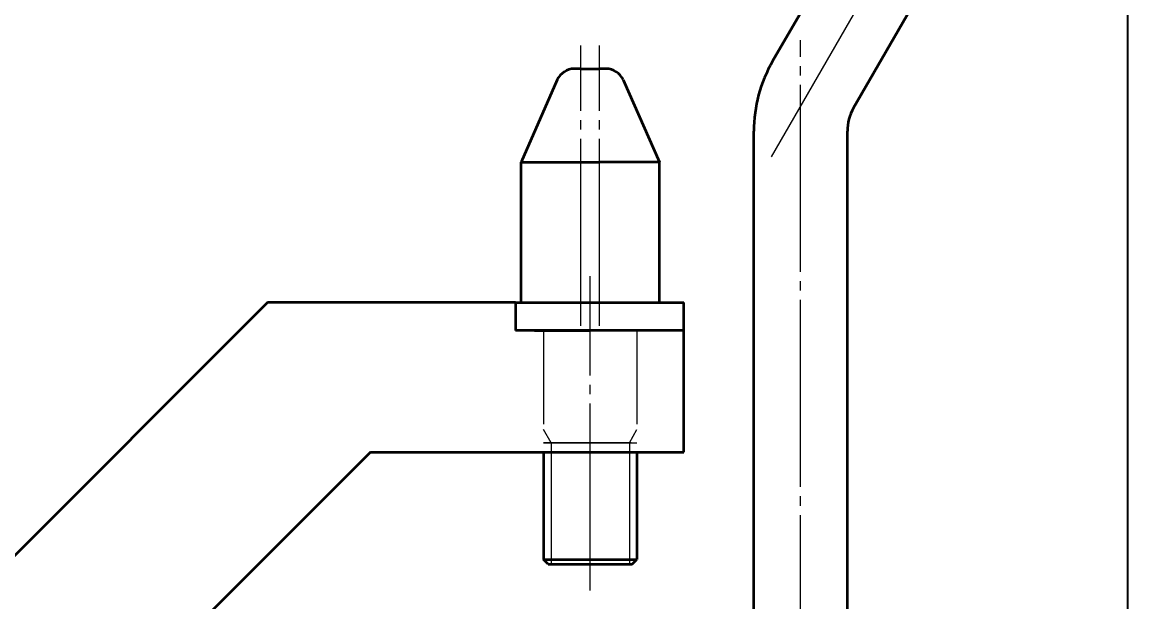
# Model space of a CAD drawing. Header units: millimetres. Extents: x 7914 to 16415, y -883 to 305.
# Drawn here: x 8890.1 to 9008.4, y -9 to 53 of the extents above; entities that cross this region are included whole.
import ezdxf

# ---------------------------------------------------------------- set-up
doc = ezdxf.new("R2010")
doc.units = ezdxf.units.MM
doc.linetypes.add('CENTER-HOKUTO', pattern=[23, 20, -1, 1, -1])
doc.linetypes.add('HIDDEN-HOKUTO', pattern=[3.8, 2.5, -1.3])
doc.layers.add('AM_7', color=2, linetype='CENTER-HOKUTO', lineweight=30)
doc.layers.add('AM_HID', color=1, linetype='HIDDEN-HOKUTO', lineweight=25)
doc.layers.add('word_dim', color=253, linetype='Continuous')
doc.styles.get("Standard").update_dxf_attribs({"font": 'romans.shx', "bigfont": 'bigfont.shx'})
doc.dimstyles.new('RS1-4', dxfattribs={"dimscale": 4, "dimtxt": 3.5, "dimasz": 3, "dimexe": 1, "dimexo": 0, "dimgap": 1, "dimtad": 3, "dimdsep": 46, "dimtxsty": 'Standard', "dimblk1": 'OPEN', "dimblk2": 'OPEN', "dimsah": 1, "dimcen": 0, "dimclrd": 256, "dimclre": 256, "dimclrt": 3, "dimadec": 0, "dimazin": 0, "dimtfac": 1, "dimtmove": 0, "dimatfit": 3, "dimldrblk": 'OPEN', "dimfxl": 0, "dimtolj": 1, "dimtzin": 0, "dimarcsym": 0})

# ---------------------------------------------------------------- blocks, each defined once
blk = doc.blocks.new('_Open')
at = {"color": 0, "lineweight": -2}
for p, q in [((-1, 0.1667), (0, 0)), ((-1, -0.1667), (0, 0)), ((0, 0), (-1, 0))]:
    blk.add_line(p, q, dxfattribs=at)
blk = doc.blocks.new('*D268')
at = {"layer": 'DEFPOINTS', "color": 0, "linetype": 'Continuous', "ltscale": 2}
for p in [(8745.36, 190.76), (9008.36, -33.44), (8745.36, -212.44)]:
    blk.add_point(p, dxfattribs=at)
at = {"layer": 'word_dim', "linetype": 'Continuous', "lineweight": -2, "ltscale": 2}
for p, q in [((8745.36, -212.44), (8745.36, 194.76)), ((9008.36, -33.44), (9008.36, 194.76)), ((8996.36, 190.76), (8757.36, 190.76))]:
    blk.add_line(p, q, dxfattribs=at)
at = {"layer": 'word_dim', "linetype": 'Continuous', "lineweight": -2, "ltscale": 2, "xscale": 12, "yscale": 12, "zscale": 12, "rotation": 180}
blk.add_blockref('_Open', (8745.36, 190.76), dxfattribs=at)
at = {"layer": 'word_dim', "linetype": 'Continuous', "lineweight": -2, "ltscale": 2, "xscale": 12, "yscale": 12, "zscale": 12}
blk.add_blockref('_Open', (9008.36, 190.76), dxfattribs=at)
at = {"layer": 'word_dim', "color": 3, "linetype": 'Continuous', "ltscale": 2, "insert": (8876.86, 201.76), "char_height": 14, "attachment_point": 5}
blk.add_mtext('\\A1;263', dxfattribs=at)

msp = doc.modelspace()

# ---------------------------------------------------------------- linework, layer by layer
at = {"color": 7, "lineweight": 35}
for p, q in [((8970.369, 48.876), (8989.029, 81.197)), ((8979.029, 43.876), (8997.689, 76.197)), ((8968.359, -55.944), (8968.359, 41.376)), ((8978.359, -55.944), (8978.359, 41.376)), ((8916.359, 23.056), (8866.359, -26.944)), ((8942.859, 23.056), (8916.359, 23.056)), ((8927.359, 7.056), (8882.359, -37.944)), ((8927.359, 7.056), (8960.859, 7.056))]:
    msp.add_line(p, q, dxfattribs=at)
at = {"color": 7, "lineweight": 35, "ltscale": 0.004065}
msp.add_line((8949.327, 48.056), (8949.164, 48.056), dxfattribs=at)
at = {"color": 7, "lineweight": 35, "ltscale": 0.013309}
msp.add_line((8949.859, 48.056), (8949.327, 48.056), dxfattribs=at)
at = {"color": 7, "lineweight": 35, "ltscale": 0.05}
for p, q in [((8949.859, 48.056), (8951.859, 48.056)), ((8949.859, 38.056), (8951.859, 38.056))]:
    msp.add_line(p, q, dxfattribs=at)
at = {"color": 7, "lineweight": 35, "ltscale": 0.017374}
msp.add_line((8952.554, 48.056), (8951.859, 48.056), dxfattribs=at)
at = {"color": 7, "lineweight": 35, "ltscale": 0.240505}
for p, q in [((8947.334, 46.861), (8943.459, 38.056)), ((8954.385, 46.861), (8958.259, 38.056))]:
    msp.add_line(p, q, dxfattribs=at)
at = {"color": 7, "lineweight": 35, "ltscale": 0.375}
for p, q in [((8943.459, 23.056), (8943.459, 38.056)), ((8958.259, 23.056), (8958.259, 38.056))]:
    msp.add_line(p, q, dxfattribs=at)
at = {"color": 7, "lineweight": 35, "ltscale": 0.160001}
for p, q in [((8943.459, 38.056), (8949.859, 38.056)), ((8958.259, 38.056), (8951.859, 38.056))]:
    msp.add_line(p, q, dxfattribs=at)
at = {"color": 7, "lineweight": 35, "ltscale": 0.199997}
msp.add_line((8942.859, 23.056), (8950.859, 23.056), dxfattribs=at)
at = {"color": 7, "lineweight": 35, "ltscale": 0.075}
for p, q in [((8942.859, 23.056), (8942.859, 20.056)), ((8960.859, 20.056), (8960.859, 23.056))]:
    msp.add_line(p, q, dxfattribs=at)
at = {"color": 7, "lineweight": 35, "ltscale": 0.249997}
msp.add_line((8950.86, 23.056), (8960.859, 23.056), dxfattribs=at)
at = {"color": 7, "lineweight": 35, "ltscale": 0.45}
msp.add_line((8960.859, 20.056), (8942.859, 20.056), dxfattribs=at)
at = {"color": 7, "lineweight": 35, "ltscale": 0.148636}
msp.add_line((8944.914, 20.056), (8950.859, 20.056), dxfattribs=at)
at = {"color": 7, "lineweight": 35, "ltscale": 0.324999}
msp.add_line((8960.859, 7.056), (8960.859, 20.056), dxfattribs=at)
at = {"color": 7, "lineweight": 35, "ltscale": 0.2875}
for p, q in [((8945.859, 7.056), (8945.859, -4.444)), ((8955.859, 7.056), (8955.859, -4.444))]:
    msp.add_line(p, q, dxfattribs=at)
at = {"color": 7, "lineweight": 13, "ltscale": 0.2875}
for p, q in [((8946.671, 7.056), (8946.671, -4.444)), ((8955.047, 7.056), (8955.047, -4.444))]:
    msp.add_line(p, q, dxfattribs=at)
at = {"color": 7, "lineweight": 35, "ltscale": 0.234698}
msp.add_line((8945.859, -4.444), (8955.247, -4.444), dxfattribs=at)
at = {"color": 7, "lineweight": 35, "ltscale": 0.017678}
for p, q in [((8946.359, -4.944), (8945.859, -4.444)), ((8955.359, -4.944), (8955.859, -4.444))]:
    msp.add_line(p, q, dxfattribs=at)
at = {"color": 7, "lineweight": 13, "ltscale": 0.0125}
msp.add_line((8946.671, -4.444), (8946.671, -4.944), dxfattribs=at)
at = {"color": 7, "lineweight": 13, "ltscale": 0.005695}
msp.add_line((8955.047, -4.444), (8955.047, -4.672), dxfattribs=at)
at = {"color": 7, "lineweight": 13, "ltscale": 0.006805}
msp.add_line((8955.047, -4.672), (8955.047, -4.944), dxfattribs=at)
at = {"color": 7, "lineweight": 35, "ltscale": 0.015302}
msp.add_line((8955.247, -4.444), (8955.859, -4.444), dxfattribs=at)
at = {"color": 7, "lineweight": 35, "ltscale": 0.211227}
msp.add_line((8946.359, -4.944), (8954.808, -4.944), dxfattribs=at)
at = {"color": 7, "lineweight": 35, "ltscale": 0.013773}
msp.add_line((8954.808, -4.944), (8955.359, -4.944), dxfattribs=at)
at = {"color": 7, "lineweight": 35}
for centre, radius, start, end in [((8983.359, 41.376), 15, 150, 180.00001), ((8949.164, 46.056), 2, 90, 156.25051), ((8952.554, 46.056), 2, 23.74949, 90), ((8983.359, 41.376), 5, 150, 180.00001)]:
    msp.add_arc(centre, radius, start, end, dxfattribs=at)
at = {"layer": 'AM_7', "color": 2, "lineweight": 13}
for p, q in [((8970.235, 38.644), (8997.823, 86.429)), ((8973.359, -65.676), (8973.359, 51.108)), ((8949.859, 20.556), (8949.859, 50.556)), ((8951.859, 20.556), (8951.859, 50.556)), ((8950.859, -7.744), (8950.859, 25.856))]:
    msp.add_line(p, q, dxfattribs=at)
at = {"layer": 'AM_HID', "color": 1, "lineweight": 13, "ltscale": 4}
for p, q in [((8949.859, 38.056), (8943.459, 38.056)), ((8951.859, 38.056), (8949.859, 38.056)), ((8958.259, 38.056), (8951.859, 38.056)), ((8942.859, 23.056), (8942.859, 20.056)), ((8942.859, 20.056), (8944.914, 20.056)), ((8945.859, 20.056), (8945.859, 7.056)), ((8945.859, 20.056), (8945.859, 7.056)), ((8960.859, 20.056), (8950.86, 20.056)), ((8955.859, 20.056), (8955.859, 7.056)), ((8955.859, 20.056), (8955.859, 7.056)), ((8946.671, 8.056), (8945.859, 9.462)), ((8955.047, 8.056), (8955.859, 9.462)), ((8945.859, 8.056), (8953.561, 8.056)), ((8955.247, 8.056), (8945.86, 8.056)), ((8946.471, 8.056), (8955.859, 8.056)), ((8946.671, 8.056), (8946.671, 7.056)), ((8946.671, 8.056), (8946.671, -4.944)), ((8948.158, 8.056), (8955.859, 8.056)), ((8955.047, 8.056), (8955.047, 7.056)), ((8955.047, 8.056), (8955.047, -4.944)), ((8945.859, -4.444), (8946.471, -4.444)), ((8946.471, -4.444), (8955.859, -4.444))]:
    msp.add_line(p, q, dxfattribs=at)

# ---------------------------------------------------------------- dimensions: what is measured, and where the dimension line sits
at = {"layer": 'word_dim', "linetype": 'Continuous', "ltscale": 2}
dim = msp.add_linear_dim(base=(8745.359, 190.76), p1=(9008.359, -33.444), p2=(8745.359, -212.444), dimstyle='RS1-4', dxfattribs=at)
dim.commit()
dim.dimension.update_dxf_attribs({"geometry": '*D268', "text_midpoint": (8876.859, 201.76)})

doc.saveas('drawing.dxf')
